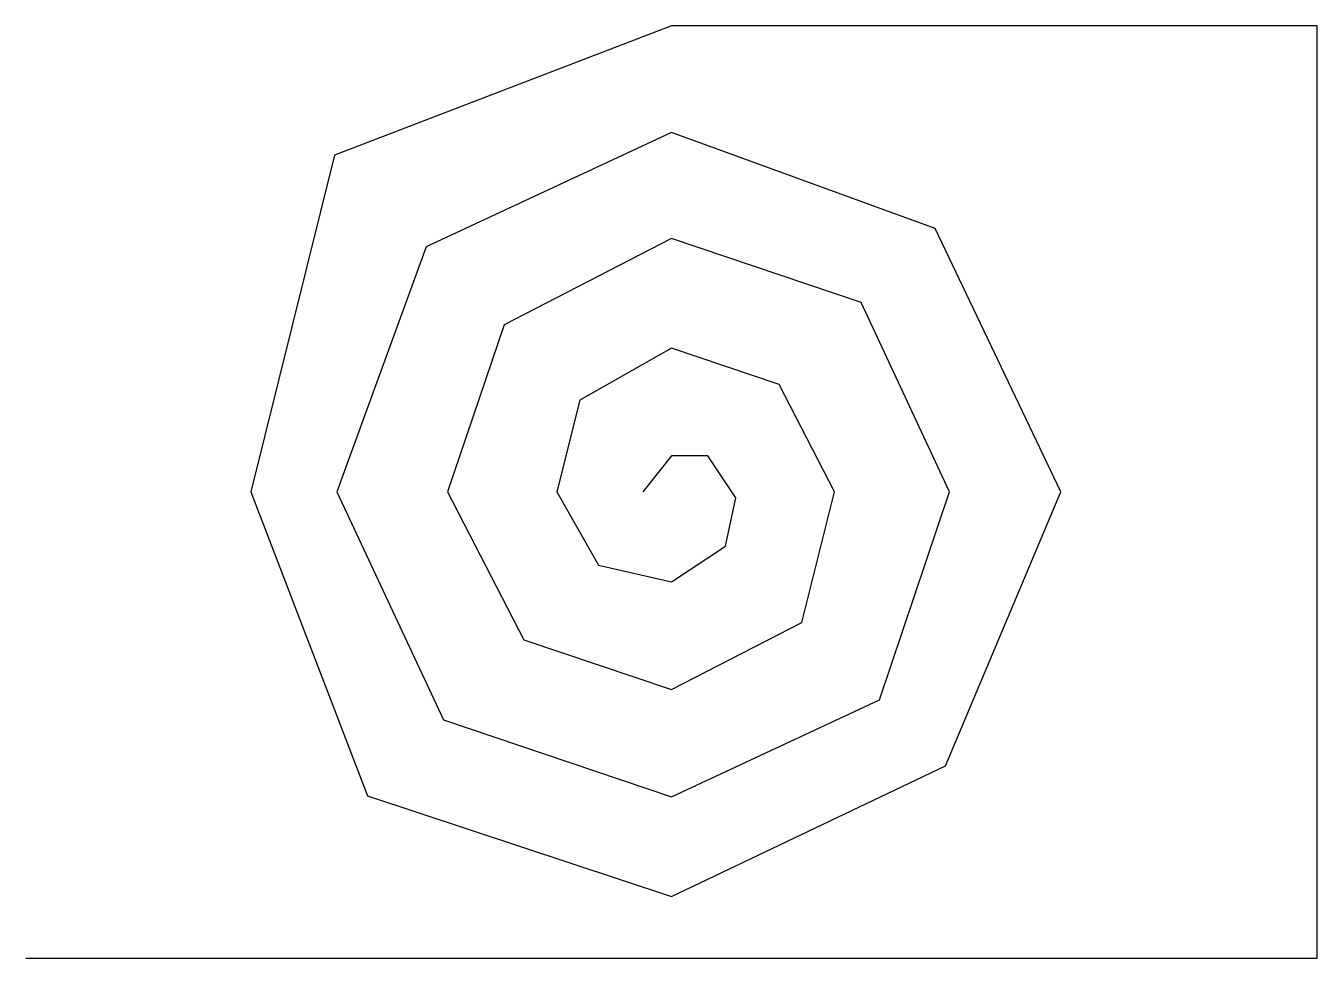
# Model space of a CAD drawing. Header units: millimetres. Extents: x 0 to 1800, y 0 to 1300.
import ezdxf

# ---------------------------------------------------------------- set-up
doc = ezdxf.new("R2010")
doc.units = ezdxf.units.MM

msp = doc.modelspace()

# ---------------------------------------------------------------- linework, layer by layer
at = {"color": 7, "linetype": 'Continuous'}
for p, q in [((900, 1300), (430.3, 1119.7)), ((1800, 1300), (900, 1300)), ((1800, 0), (1800, 1300)), ((900, 1151.4), (558.2, 991.8)), ((1267.4, 1017.4), (900, 1151.4)), ((430.3, 1119.7), (313.7, 650)), ((1442.6, 650), (1267.4, 1017.4)), ((558.2, 991.8), (433.6, 650)), ((900, 1003.5), (666.7, 883.3)), ((1164.3, 914.3), (900, 1003.5)), ((1287.7, 650), (1164.3, 914.3)), ((666.7, 883.3), (587.9, 650)), ((900, 850.5), (772, 778)), ((1049.9, 799.9), (900, 850.5)), ((1127.1, 650), (1049.9, 799.9)), ((772, 778), (740.3, 650)), ((900, 700.5), (860, 650)), ((950.5, 700.5), (900, 700.5)), ((989.6, 641.8), (950.5, 700.5)), ((313.7, 650), (476.3, 226.3)), ((433.6, 650), (582.1, 332.1)), ((587.9, 650), (694, 444)), ((740.3, 650), (798.1, 548.1)), ((1081.9, 468.1), (1127.1, 650)), ((1189.9, 360.1), (1287.7, 650)), ((1281.9, 268.1), (1442.6, 650)), ((975.4, 574.6), (989.6, 641.8)), ((900, 524.7), (975.4, 574.6)), ((798.1, 548.1), (900, 524.7)), ((900, 374.4), (1081.9, 468.1)), ((694, 444), (900, 374.4)), ((900, 224.8), (1189.9, 360.1)), ((582.1, 332.1), (900, 224.8)), ((900, 86), (1281.9, 268.1)), ((476.3, 226.3), (900, 86)), ((0, 0), (1800, 0))]:
    msp.add_line(p, q, dxfattribs=at)

doc.saveas('drawing.dxf')
